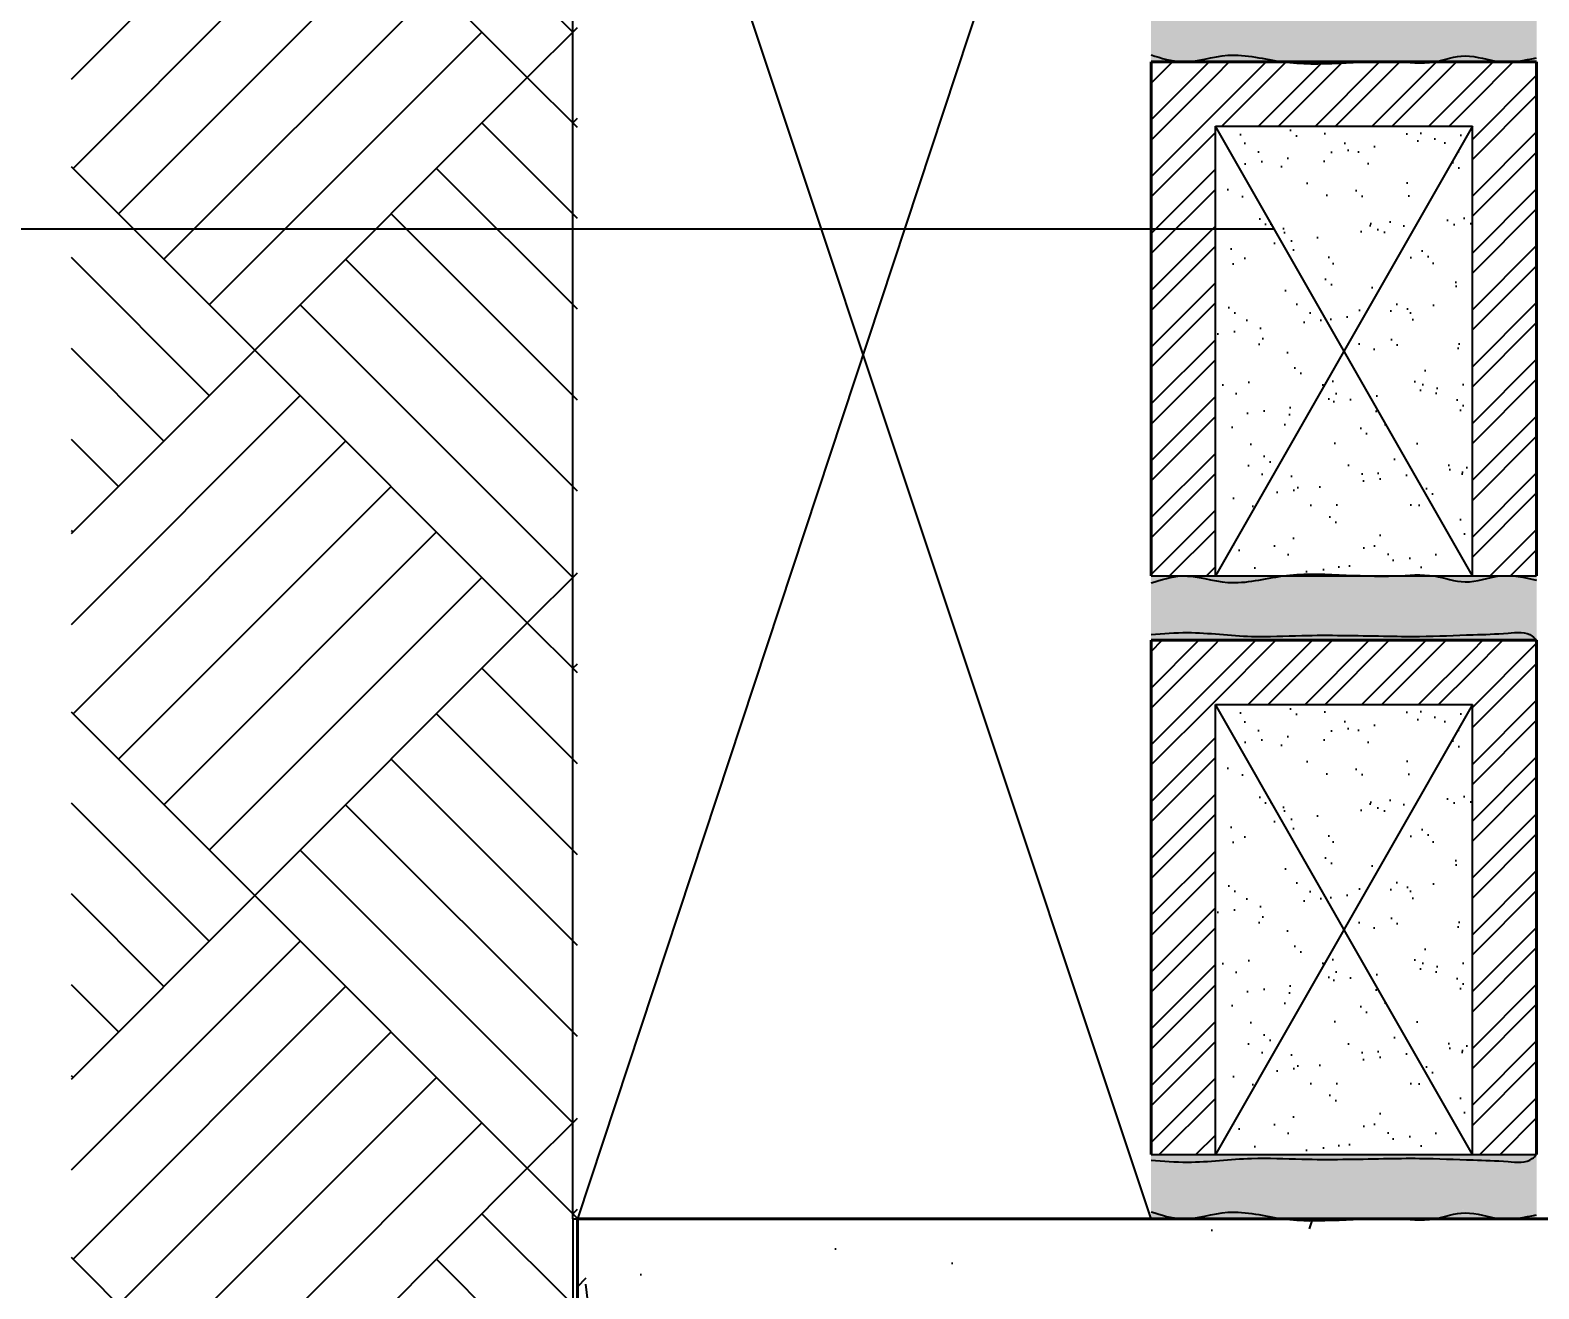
# Model space of a CAD drawing. Header units: inches. Extents: x 8351 to 42256, y 21052 to 33437.
# Drawn here: x 35305.4 to 35328.89, y 32876.35 to 32895.93 of the extents above; entities that cross this region are included whole.
import ezdxf

# ---------------------------------------------------------------- set-up
doc = ezdxf.new("R2010")
doc.units = ezdxf.units.IN
doc.header["$MEASUREMENT"] = 0
doc.styles.add('AEP', font='swisscl.ttf')
doc.dimstyles.new('IB-1', dxfattribs={"dimscale": 46, "dimtxt": 0.18, "dimasz": 0.1, "dimexe": 0.15, "dimexo": 0.0625, "dimgap": 0.09, "dimtad": 1, "dimdec": 0, "dimzin": 0, "dimdsep": 46, "dimlunit": 4, "dimtxsty": 'AEP', "dimblk": 'ARCHTICK', "dimcen": 0.09, "dimdle": 0.15, "dimclrd": 8, "dimclre": 8, "dimadec": 0, "dimazin": 0, "dimtfac": 1, "dimtdec": 0, "dimtix": 1, "dimtmove": 2, "dimatfit": 3, "dimfxl": 1, "dimtolj": 1, "dimtzin": 0, "dimarcsym": 0})
pattern_1 = [(45, (-121395.997481429, 31126.33806170599), (-0.4419417382415922, 0.4419417382415922), []), (45, (-121395.997481429, 31126.65056170599), (-0.4419417382415922, 0.4419417382415922), [])]

# ---------------------------------------------------------------- blocks, each defined once
blk = doc.blocks.new('_ArchTick')
at = {"color": 0, "linetype": 'ByBlock', "const_width": 0.15}
blk.add_lwpolyline([(-0.5, -0.5), (0.5, 0.5)], dxfattribs=at)
blk = doc.blocks.new('*D131')
at = {"color": 8, "lineweight": -2, "transparency": 16777216}
for p, q in [((35322.85082166737, 32874.5682760955), (35322.85082166737, 32842.97390118235)), ((35313.85082166737, 32865.5682760955), (35313.85082166737, 32842.97390118235)), ((35313.85082166737, 32849.87390118235), (35309.25082166737, 32849.87390118235)), ((35313.85082166737, 32849.87390118235), (35322.85082166737, 32849.87390118235)), ((35322.85082166737, 32849.87390118235), (35327.45082166737, 32849.87390118235))]:
    blk.add_line(p, q, dxfattribs=at)
at = {"layer": 'Defpoints', "color": 0, "transparency": 16777216}
for p in [(35322.85082166737, 32877.4432760955), (35313.85082166737, 32868.4432760955), (35322.85082166737, 32849.87390118235)]:
    blk.add_point(p, dxfattribs=at)
at = {"color": 8, "lineweight": -2, "transparency": 16777216, "xscale": 4.600000000000001, "yscale": 4.600000000000001, "zscale": 4.600000000000001}
blk.add_blockref('_ArchTick', (35313.85082166737, 32849.87390118235), dxfattribs=at)
at = {"color": 8, "lineweight": -2, "transparency": 16777216, "xscale": 4.600000000000001, "yscale": 4.600000000000001, "zscale": 4.600000000000001, "rotation": 180}
blk.add_blockref('_ArchTick', (35322.85082166737, 32849.87390118235), dxfattribs=at)
at = {"color": 0, "transparency": 16777216, "insert": (35318.35082166737, 32856.3696678927), "char_height": 4.600000000000001, "attachment_point": 5, "style": 'AEP'}
blk.add_mtext('\\A1;10"', dxfattribs=at)
blk = doc.blocks.new('*D132')
at = {"color": 8, "lineweight": -2, "transparency": 16777216}
for p, q in [((35328.85082166737, 32874.6314200082), (35328.85082166737, 32842.97390118235)), ((35322.85082166737, 32874.5682760955), (35322.85082166737, 32842.97390118235)), ((35322.85082166737, 32849.87390118235), (35318.25082166737, 32849.87390118235)), ((35322.85082166737, 32849.87390118235), (35328.85082166737, 32849.87390118235)), ((35328.85082166737, 32849.87390118235), (35333.45082166737, 32849.87390118235))]:
    blk.add_line(p, q, dxfattribs=at)
at = {"layer": 'Defpoints', "color": 0, "transparency": 16777216}
for p in [(35322.85082166737, 32877.4432760955), (35328.85082166737, 32877.5064200082), (35328.85082166737, 32849.87390118235)]:
    blk.add_point(p, dxfattribs=at)
at = {"color": 8, "lineweight": -2, "transparency": 16777216, "xscale": 4.600000000000001, "yscale": 4.600000000000001, "zscale": 4.600000000000001}
blk.add_blockref('_ArchTick', (35322.85082166737, 32849.87390118235), dxfattribs=at)
at = {"color": 8, "lineweight": -2, "transparency": 16777216, "xscale": 4.600000000000001, "yscale": 4.600000000000001, "zscale": 4.600000000000001, "rotation": 180}
blk.add_blockref('_ArchTick', (35328.85082166737, 32849.87390118235), dxfattribs=at)
at = {"color": 0, "transparency": 16777216, "insert": (35325.85082166737, 32856.3696678927), "char_height": 4.600000000000001, "attachment_point": 5, "style": 'AEP'}
blk.add_mtext('\\A1;6"', dxfattribs=at)
blk = doc.blocks.new('*D133')
at = {"color": 8, "lineweight": -2, "transparency": 16777216}
for p, q in [((35328.85082166737, 32874.63142000821), (35328.85082166737, 32842.97390118235)), ((35337.85082166737, 32874.5682760955), (35337.85082166737, 32842.97390118235)), ((35328.85082166737, 32849.87390118236), (35324.25082166737, 32849.87390118236)), ((35328.85082166737, 32849.87390118236), (35337.85082166737, 32849.87390118236)), ((35337.85082166737, 32849.87390118236), (35342.45082166736, 32849.87390118236))]:
    blk.add_line(p, q, dxfattribs=at)
at = {"layer": 'Defpoints', "color": 0, "transparency": 16777216}
for p in [(35328.85082166737, 32877.50642000821), (35337.85082166737, 32877.4432760955), (35337.85082166737, 32849.87390118236)]:
    blk.add_point(p, dxfattribs=at)
at = {"color": 8, "lineweight": -2, "transparency": 16777216, "xscale": 4.600000000000001, "yscale": 4.600000000000001, "zscale": 4.600000000000001}
blk.add_blockref('_ArchTick', (35328.85082166737, 32849.87390118236), dxfattribs=at)
at = {"color": 8, "lineweight": -2, "transparency": 16777216, "xscale": 4.600000000000001, "yscale": 4.600000000000001, "zscale": 4.600000000000001, "rotation": 180}
blk.add_blockref('_ArchTick', (35337.85082166737, 32849.87390118236), dxfattribs=at)
at = {"color": 0, "transparency": 16777216, "insert": (35333.35082166737, 32856.36966789271), "char_height": 4.600000000000001, "attachment_point": 5, "style": 'AEP'}
blk.add_mtext('\\A1;10"', dxfattribs=at)

msp = doc.modelspace()

# ---------------------------------------------------------------- hatches: boundary and pattern name
h = msp.add_hatch()
h.set_pattern_fill('AR-PARQ1', color=8, scale=0.5, angle=45, style=0)
h.set_pattern_definition([(45.00000000000001, (44337.23307890261, 101426.5682760955), (8.485281374238571, 8.881784197001252e-16), [6, -6]), (45.00000000000001, (44336.52597212142, 101427.2753828767), (8.485281374238571, 8.881784197001252e-16), [6, -6]), (45.00000000000001, (44335.81886534022, 101427.9824896579), (8.485281374238571, 8.881784197001252e-16), [6, -6]), (45.00000000000001, (44335.11175855903, 101428.6895964391), (8.485281374238571, 8.881784197001252e-16), [6, -6]), (45.00000000000001, (44334.40465177784, 101429.3967032203), (8.485281374238571, 8.881784197001252e-16), [6, -6]), (45.00000000000001, (44333.69754499665, 101430.1038100015), (8.485281374238571, 8.881784197001252e-16), [6, -6]), (45.00000000000001, (44332.99043821546, 101430.8109167827), (8.485281374238571, 8.881784197001252e-16), [6, -6]), (135, (44341.47571958976, 101430.8109167827), (-8.485281374238571, -8.881784197001252e-16), [6, -6]), (135, (44342.18282637095, 101431.5180235639), (-8.485281374238571, -8.881784197001252e-16), [6, -6]), (135, (44342.88993315215, 101432.2251303451), (-8.485281374238571, -8.881784197001252e-16), [6, -6]), (135, (44343.59703993334, 101432.9322371263), (-8.485281374238571, -8.881784197001252e-16), [6, -6]), (135, (44344.30414671453, 101433.6393439074), (-8.485281374238571, -8.881784197001252e-16), [6, -6]), (135, (44345.01125349572, 101434.3464506886), (-8.485281374238571, -8.881784197001252e-16), [6, -6]), (135, (44345.71836027691, 101435.0535574698), (-8.485281374238571, -8.881784197001252e-16), [6, -6])])
h.paths.add_polyline_path([(35306.04557890261, 32898.0057760955), (35313.92057890261, 32898.0057760955), (35313.92057890261, 32871.1932760955), (35306.04557890261, 32871.1932760955)])
h = msp.add_hatch()
h.set_pattern_fill('ESCHER', color=8, scale=0.2, style=0)
h.set_pattern_definition([(59.99999999999999, (-121395.997481429, 31105.33806170599), (-0.2399999999062395, -5.413260950604126e-11), [0.22, -0.02]), (180, (-121395.997481429, 31105.33806170599), (0.12, -0.2078460968), [0.22, -0.02]), (300.0000000000001, (-121395.997481429, 31105.33806170599), (0.2399999999062395, -5.413260950604126e-11), [0.22, -0.02]), (59.99999999999999, (-121395.9774814285, 31105.33806170599), (-0.2399999999062395, -5.413260950604126e-11), [0.04000000000000001, -0.2]), (300.0000000000001, (-121395.9774814285, 31105.33806170599), (0.2399999999062395, -5.413260950604126e-11), [0.04000000000000001, -0.2]), (59.99999999999999, (-121396.0074814288, 31105.35538221413), (-0.2399999999062395, -5.413260950604126e-11), [0.04000000000000001, -0.2]), (180, (-121396.0074814288, 31105.35538221413), (0.12, -0.2078460968), [0.04000000000000001, -0.2]), (300.0000000000001, (-121396.0074814288, 31105.32074119785), (0.2399999999062395, -5.413260950604126e-11), [0.04000000000000001, -0.2]), (180, (-121396.0074814288, 31105.32074119785), (0.12, -0.2078460968), [0.04000000000000001, -0.2]), (59.99999999999999, (-121396.0774814291, 31105.33806170599), (-0.2399999999062395, -5.413260950604126e-11), [0.04000000000000001, -0.2]), (300.0000000000001, (-121396.0774814291, 31105.33806170599), (0.2399999999062395, -5.413260950604126e-11), [0.04000000000000001, -0.2]), (59.99999999999999, (-121395.957481429, 31105.26877967391), (-0.2399999999062395, -5.413260950604126e-11), [0.04000000000000001, -0.2]), (180, (-121395.957481429, 31105.26877967391), (0.12, -0.2078460968), [0.04000000000000001, -0.2]), (300.0000000000001, (-121395.957481429, 31105.40734373808), (0.2399999999062395, -5.413260950604126e-11), [0.04000000000000001, -0.2]), (180, (-121395.957481429, 31105.40734373808), (0.12, -0.2078460968), [0.04000000000000001, -0.2]), (0, (-121395.957481429, 31105.37270272227), (-0.12, 0.2078460968), [0.14, -0.1]), (0, (-121395.957481429, 31105.30342068972), (-0.12, 0.2078460968), [0.14, -0.1]), (120, (-121395.9874814292, 31105.3900232304), (-0.2399999999062395, 5.413269832388323e-11), [0.139999999999998, -0.09999999999999903]), (120, (-121396.0474814288, 31105.35538221413), (-0.2399999999062395, 5.413269832388323e-11), [0.139999999999998, -0.09999999999999903]), (240, (-121396.0474814288, 31105.32074119785), (0.1199999999062394, -0.2078460968541327), [0.14, -0.1]), (240, (-121395.9874814292, 31105.28610018205), (0.1199999999062394, -0.2078460968541327), [0.14, -0.1])])
edge = h.paths.add_edge_path()
edge.add_spline(control_points=[(35328.85082166737, 32896.4432760955), (35328.82959866526, 32896.41992766998), (35328.72107598001, 32896.30053674645), (35328.33447372729, 32896.34533569851), (35327.77470480373, 32896.35788587044), (35327.11899575593, 32896.38881087658), (35326.23304948679, 32896.37570749345), (35325.36053153782, 32896.35343086749), (35324.34230916297, 32896.40984892036), (35323.56122477914, 32896.29744718625), (35323.03968628498, 32896.33862755477), (35322.85082166737, 32896.35354019265)], knot_values=[0, 0, 0, 0, 0.09269881097107557, 0.4740104074243838, 1.017993143595406, 1.851571663378173, 2.411219109026905, 3.683532794642607, 4.466243239001887, 5.465456502621301, 6.032726868925216, 6.032726868925216, 6.032726868925216, 6.032726868925216], degree=3, periodic=0)
edge.add_line((35322.85082166737, 32896.35354019265), (35322.85082166737, 32895.55179647572))
edge.add_spline(control_points=[(35322.85082166737, 32895.55179647572), (35323.00977660066, 32895.5004110912), (35323.16873153488, 32895.44902570714), (35323.32925694624, 32895.4432760955)], knot_values=[0, 0, 0, 0, 0.4905884110814394, 0.4905884110814394, 0.4905884110814394, 0.4905884110890959], degree=3, periodic=0)
edge.add_spline(control_points=[(35323.32925694624, 32895.4432760955), (35323.56635652205, 32895.43478379241), (35324.09203337787, 32895.63381246786), (35324.61533103047, 32895.48189972836), (35324.90009862652, 32895.4432760955)], knot_values=[0.4905884110814394, 0.4905884110814394, 0.4905884110814394, 0.4905884110890959, 1.21519831769307, 2.074247133455103, 2.07424713345554, 2.07424713345554, 2.07424713345554], degree=3, periodic=0)
edge.add_line((35324.90009862652, 32895.4432760955), (35326.2316312995, 32895.4432760955))
edge.add_spline(control_points=[(35326.2316312995, 32895.4432760955), (35326.37309655642, 32895.4478623558), (35326.51470834764, 32895.44931855408), (35326.65644328019, 32895.4432760955)], knot_values=[3.407322677643481, 3.407322677643481, 3.407322677643481, 3.407322677643481, 3.830591787237537, 3.830591787245581, 3.830591787245581, 3.830591787245581], degree=3, periodic=0)
edge.add_line((35326.65644328019, 32895.4432760955), (35327.25604885167, 32895.4432760955))
edge.add_spline(control_points=[(35327.2560488526, 32895.4432760955), (35327.41776331423, 32895.46957615559), (35327.75567146113, 32895.60423802148), (35328.09690578843, 32895.46237688494), (35328.27787668074, 32895.4432760955)], knot_values=[4.430197358948973, 4.430197358950231, 4.430197358950231, 4.430197358950231, 4.920430728048533, 5.468446856193365, 5.468446856193365, 5.468446856193365, 5.46844685649766], degree=3, periodic=0)
edge.add_line((35328.27787668074, 32895.4432760955), (35328.49042562025, 32895.4432760955))
edge.add_spline(control_points=[(35328.49042562025, 32895.4432760955), (35328.61040057337, 32895.45411597734), (35328.73061112037, 32895.480267993), (35328.85082166737, 32895.5064200082)], knot_values=[5.682645937467131, 5.682645937467131, 5.682645937467131, 5.682645937467131, 6.044860867008448, 6.044860867008448, 6.044860867008448, 6.044860867008448], degree=3, periodic=0)
edge.add_line((35328.85082166737, 32895.5064200082), (35328.85082166737, 32896.4432760955))
h = msp.add_hatch(color=7)
edge = h.paths.add_edge_path()
edge.add_line((35328.85082166737, 32896.4432760955), (35322.85082166737, 32896.4432760955))
edge.add_line((35322.85082166737, 32896.4432760955), (35322.85082166737, 32896.35354019218))
edge.add_spline(control_points=[(35322.85082166737, 32896.35354019265), (35323.03968628498, 32896.33862755477), (35323.56122477914, 32896.29744718625), (35324.34230916297, 32896.40984892036), (35325.36053153782, 32896.35343086749), (35326.23304948679, 32896.37570749345), (35327.11899575593, 32896.38881087658), (35327.77470480373, 32896.35788587044), (35328.33447372729, 32896.34533569851), (35328.72107598001, 32896.30053674645), (35328.82959866526, 32896.41992766998), (35328.85082166737, 32896.4432760955)], knot_values=[0, 0, 0, 0, 0.5672703663039161, 1.56648362992333, 2.349194074282609, 3.621507759898311, 4.181155205547044, 5.01473372532981, 5.558716461500833, 5.940028057954141, 6.032726868925216, 6.032726868925216, 6.032726868925216, 6.032726868925216], degree=3, periodic=0)
edge = h.paths.add_edge_path()
edge.add_spline(control_points=[(35324.90009862652, 32895.4432760955), (35324.61533103047, 32895.48189972836), (35324.09203337787, 32895.63381246786), (35323.56635652205, 32895.43478379241), (35323.32925694624, 32895.4432760955)], knot_values=[0.4905884110814394, 0.4905884110814394, 0.4905884110814394, 0.4905884110818768, 1.34963722684391, 2.074247133447884, 2.07424713345554, 2.07424713345554, 2.07424713345554], degree=3, periodic=0)
edge.add_line((35323.32925694624, 32895.4432760955), (35324.90009862652, 32895.4432760955))
edge = h.paths.add_edge_path()
edge.add_spline(control_points=[(35323.32925694624, 32895.4432760955), (35323.16873153488, 32895.44902570714), (35323.00977660066, 32895.5004110912), (35322.85082166737, 32895.55179647572)], knot_values=[0, 7.656486555873698e-12, 7.656486555873698e-12, 7.656486555873698e-12, 0.4905884110890959, 0.4905884110890959, 0.4905884110890959, 0.4905884110890959], degree=3, periodic=0)
edge.add_line((35322.85082166737, 32895.55179647572), (35322.85082166737, 32895.44327609596))
edge.add_line((35322.85082166737, 32895.4432760955), (35323.32925694624, 32895.4432760955))
edge = h.paths.add_edge_path()
edge.add_spline(control_points=[(35328.27787668074, 32895.4432760955), (35328.09690578843, 32895.46237688494), (35327.75567146113, 32895.60423802148), (35327.41776331423, 32895.46957615559), (35327.2560488526, 32895.4432760955)], knot_values=[4.430197358948973, 4.430197359253269, 4.430197359253269, 4.430197359253269, 4.978213487398101, 5.468446856496403, 5.468446856496403, 5.468446856496403, 5.46844685649766], degree=3, periodic=0)
edge.add_line((35327.2560488526, 32895.4432760955), (35328.27787668074, 32895.4432760955))
edge = h.paths.add_edge_path()
edge.add_spline(control_points=[(35328.85082166737, 32895.5064200082), (35328.73061112037, 32895.480267993), (35328.61040057337, 32895.45411597734), (35328.49042562025, 32895.4432760955)], knot_values=[5.682645937467131, 5.682645937467131, 5.682645937467131, 5.682645937467131, 6.044860867008448, 6.044860867008448, 6.044860867008448, 6.044860867008448], degree=3, periodic=0)
edge.add_line((35328.49042562025, 32895.4432760955), (35328.85082166737, 32895.4432760955))
edge.add_line((35328.85082166737, 32895.4432760955), (35328.85082166737, 32895.5064200082))
h = msp.add_hatch()
h.set_pattern_fill('STEEL', color=1, scale=5, style=0)
h.set_pattern_definition(pattern_1)
h.paths.add_polyline_path([(35327.85082166737, 32887.4432760955), (35328.85082166737, 32887.4432760955), (35328.85082166737, 32895.4432760955), (35327.85082166737, 32895.4432760955)])
h.paths.add_polyline_path([(35323.85082166737, 32895.4432760955), (35322.85082166737, 32895.4432760955), (35322.85082166737, 32887.4432760955), (35323.85082166737, 32887.4432760955)])
h = msp.add_hatch()
h.set_pattern_fill('STEEL', color=1, scale=5, style=0)
h.set_pattern_definition(pattern_1)
h.paths.add_polyline_path([(35327.85082166737, 32894.4432760955), (35327.85082166737, 32895.4432760955), (35323.85082166737, 32895.4432760955), (35323.85082166737, 32894.4432760955)])
h = msp.add_hatch()
h.set_pattern_fill('AR-SAND', color=8, scale=0.5, style=0)
h.set_pattern_definition([(37.50000000000001, (-121435.8612585226, 31095.94201886404), (-0.03149667905480408, 0.9634118845065793), [0, -0.76, 0, -0.85, 0, -0.8125]), (7.499999999999999, (-121435.8612585226, 31095.94201886404), (0.8848883526338636, 1.41107303261487), [0, -0.41, 0, -0.685, 0, -0.2625]), (327.5, (-121436.4762585219, 31095.94201886404), (1.557070930875748, 0.002829526768482249), [0, -0.25, 0, -0.9, 0, -1.175]), (317.5, (-121436.4762585219, 31095.94201886404), (1.503063302286147, 0.4388377824671246), [0, -0.125, 0, -0.59, 0, -0.675])])
h.paths.add_polyline_path([(35323.85082166737, 32887.4432760955), (35327.85082166737, 32887.4432760955), (35327.85082166737, 32894.4432760955), (35323.85082166737, 32894.4432760955)])
h = msp.add_hatch()
h.set_pattern_fill('ESCHER', color=8, scale=0.2, style=0)
h.set_pattern_definition([(300.0000000000001, (-121395.997481429, 34677.548490485), (-0.2399999999062395, 5.413260950604126e-11), [0.22, -0.02]), (180, (-121395.997481429, 34677.548490485), (0.12, 0.2078460968), [0.22, -0.02]), (59.99999999999999, (-121395.997481429, 34677.548490485), (0.2399999999062395, 5.413260950604126e-11), [0.22, -0.02]), (300.0000000000001, (-121395.9774814285, 34677.548490485), (-0.2399999999062395, 5.413260950604126e-11), [0.04000000000000001, -0.2]), (59.99999999999999, (-121395.9774814285, 34677.548490485), (0.2399999999062395, 5.413260950604126e-11), [0.04000000000000001, -0.2]), (300.0000000000001, (-121396.0074814288, 34677.53116997733), (-0.2399999999062395, 5.413260950604126e-11), [0.04000000000000001, -0.2]), (180, (-121396.0074814288, 34677.53116997733), (0.12, 0.2078460968), [0.04000000000000001, -0.2]), (59.99999999999999, (-121396.0074814288, 34677.56581099314), (0.2399999999062395, 5.413260950604126e-11), [0.04000000000000001, -0.2]), (180, (-121396.0074814288, 34677.56581099314), (0.12, 0.2078460968), [0.04000000000000001, -0.2]), (300.0000000000001, (-121396.0774814291, 34677.548490485), (-0.2399999999062395, 5.413260950604126e-11), [0.04000000000000001, -0.2]), (59.99999999999999, (-121396.0774814291, 34677.548490485), (0.2399999999062395, 5.413260950604126e-11), [0.04000000000000001, -0.2]), (300.0000000000001, (-121395.957481429, 34677.61777251755), (-0.2399999999062395, 5.413260950604126e-11), [0.04000000000000001, -0.2]), (180, (-121395.957481429, 34677.61777251755), (0.12, 0.2078460968), [0.04000000000000001, -0.2]), (59.99999999999999, (-121395.957481429, 34677.47920845292), (0.2399999999062395, 5.413260950604126e-11), [0.04000000000000001, -0.2]), (180, (-121395.957481429, 34677.47920845292), (0.12, 0.2078460968), [0.04000000000000001, -0.2]), (0, (-121395.957481429, 34677.51384946919), (-0.12, -0.2078460968), [0.14, -0.1]), (0, (-121395.957481429, 34677.58313150128), (-0.12, -0.2078460968), [0.14, -0.1]), (240, (-121395.9874814292, 34677.49652896106), (-0.2399999999062395, -5.413269832388323e-11), [0.1399999999999999, -0.09999999999999998]), (240, (-121396.0474814288, 34677.53116997733), (-0.2399999999062395, -5.413269832388323e-11), [0.1399999999999999, -0.09999999999999998]), (120, (-121396.0474814288, 34677.56581099314), (0.1199999999062394, 0.2078460968541327), [0.1399999999999992, -0.0999999999999996]), (120, (-121395.9874814292, 34677.60045200941), (0.1199999999062394, 0.2078460968541327), [0.1399999999999992, -0.0999999999999996])])
edge = h.paths.add_edge_path()
edge.add_spline(control_points=[(35328.85082166737, 32886.4432760955), (35328.82959866526, 32886.46662452101), (35328.72107598001, 32886.58601544501), (35328.33447372729, 32886.54121649294), (35327.77470480373, 32886.52866632101), (35327.11899575593, 32886.49774131441), (35326.23304948679, 32886.510844698), (35325.36053153782, 32886.53312132397), (35324.34230916297, 32886.4767032711), (35323.56122477914, 32886.5891050052), (35323.03968628498, 32886.54792463622), (35322.85082166737, 32886.53301199881)], knot_values=[0, 0, 0, 0, 0.09269881097107557, 0.4740104074243838, 1.017993143595406, 1.851571663378173, 2.411219109026905, 3.683532794642607, 4.466243239001887, 5.465456502621301, 6.032726868925216, 6.032726868925216, 6.032726868925216, 6.032726868925216], degree=3, periodic=0)
edge.add_line((35322.85082166737, 32886.53301199881), (35322.85082166737, 32887.33475571574))
edge.add_spline(control_points=[(35322.85082166737, 32887.33475571574), (35323.00977660066, 32887.38614109979), (35323.16873153488, 32887.43752648385), (35323.32925694624, 32887.4432760955)], knot_values=[0, 0, 0, 0, 0.4905884110814394, 0.4905884110814394, 0.4905884110814394, 0.4905884110890959], degree=3, periodic=0)
edge.add_spline(control_points=[(35323.32925694624, 32887.4432760955), (35323.56635652205, 32887.45176839858), (35324.09203337787, 32887.25273972313), (35324.61533103047, 32887.40465246263), (35324.90009862652, 32887.4432760955)], knot_values=[0.4905884110814394, 0.4905884110814394, 0.4905884110814394, 0.4905884110890959, 1.21519831769307, 2.074247133455103, 2.07424713345554, 2.07424713345554, 2.07424713345554], degree=3, periodic=0)
edge.add_line((35324.90009862652, 32887.4432760955), (35326.2316312995, 32887.4432760955))
edge.add_spline(control_points=[(35326.2316312995, 32887.4432760955), (35326.37309655642, 32887.43868983566), (35326.51470834764, 32887.43723363738), (35326.65644328019, 32887.4432760955)], knot_values=[3.407322677643481, 3.407322677643481, 3.407322677643481, 3.407322677643481, 3.830591787237537, 3.830591787245581, 3.830591787245581, 3.830591787245581], degree=3, periodic=0)
edge.add_line((35326.65644328019, 32887.4432760955), (35327.25604885167, 32887.4432760955))
edge.add_spline(control_points=[(35327.2560488526, 32887.4432760955), (35327.41776331423, 32887.4169760354), (35327.75567146113, 32887.28231416998), (35328.09690578843, 32887.42417530651), (35328.27787668074, 32887.4432760955)], knot_values=[4.430197358948973, 4.430197358950231, 4.430197358950231, 4.430197358950231, 4.920430728048533, 5.468446856193365, 5.468446856193365, 5.468446856193365, 5.46844685649766], degree=3, periodic=0)
edge.add_line((35328.27787668074, 32887.4432760955), (35328.49042562025, 32887.4432760955))
edge.add_spline(control_points=[(35328.49042562025, 32887.4432760955), (35328.61040057337, 32887.43243621412), (35328.73061112037, 32887.40628419846), (35328.85082166737, 32887.38013218279)], knot_values=[5.682645937467131, 5.682645937467131, 5.682645937467131, 5.682645937467131, 6.044860867008448, 6.044860867008448, 6.044860867008448, 6.044860867008448], degree=3, periodic=0)
edge.add_line((35328.85082166737, 32887.38013218279), (35328.85082166737, 32886.4432760955))
h = msp.add_hatch(color=7)
edge = h.paths.add_edge_path()
edge.add_line((35328.85082166737, 32886.4432760955), (35322.85082166737, 32886.4432760955))
edge.add_line((35322.85082166737, 32886.4432760955), (35322.85082166737, 32886.53301199881))
edge.add_spline(control_points=[(35322.85082166737, 32886.53301199881), (35323.03968628498, 32886.54792463622), (35323.56122477914, 32886.5891050052), (35324.34230916297, 32886.4767032711), (35325.36053153782, 32886.53312132397), (35326.23304948679, 32886.510844698), (35327.11899575593, 32886.49774131441), (35327.77470480373, 32886.52866632101), (35328.33447372729, 32886.54121649294), (35328.72107598001, 32886.58601544501), (35328.82959866526, 32886.46662452101), (35328.85082166737, 32886.4432760955)], knot_values=[0, 0, 0, 0, 0.5672703663039161, 1.56648362992333, 2.349194074282609, 3.621507759898311, 4.181155205547044, 5.01473372532981, 5.558716461500833, 5.940028057954141, 6.032726868925216, 6.032726868925216, 6.032726868925216, 6.032726868925216], degree=3, periodic=0)
edge = h.paths.add_edge_path()
edge.add_spline(control_points=[(35324.90009862652, 32887.4432760955), (35324.61533103047, 32887.40465246263), (35324.09203337787, 32887.25273972313), (35323.56635652205, 32887.45176839858), (35323.32925694624, 32887.4432760955)], knot_values=[0.4905884110814394, 0.4905884110814394, 0.4905884110814394, 0.4905884110818768, 1.34963722684391, 2.074247133447884, 2.07424713345554, 2.07424713345554, 2.07424713345554], degree=3, periodic=0)
edge.add_line((35323.32925694624, 32887.4432760955), (35324.90009862652, 32887.4432760955))
edge = h.paths.add_edge_path()
edge.add_spline(control_points=[(35323.32925694624, 32887.4432760955), (35323.16873153488, 32887.43752648385), (35323.00977660066, 32887.38614109979), (35322.85082166737, 32887.33475571574)], knot_values=[0, 7.656486555873698e-12, 7.656486555873698e-12, 7.656486555873698e-12, 0.4905884110890959, 0.4905884110890959, 0.4905884110890959, 0.4905884110890959], degree=3, periodic=0)
edge.add_line((35322.85082166737, 32887.33475571574), (35322.85082166737, 32887.4432760955))
edge.add_line((35322.85082166737, 32887.4432760955), (35323.32925694624, 32887.4432760955))
edge = h.paths.add_edge_path()
edge.add_spline(control_points=[(35328.27787668074, 32887.4432760955), (35328.09690578843, 32887.42417530651), (35327.75567146113, 32887.28231416998), (35327.41776331423, 32887.4169760354), (35327.2560488526, 32887.4432760955)], knot_values=[4.430197358948973, 4.430197359253269, 4.430197359253269, 4.430197359253269, 4.978213487398101, 5.468446856496403, 5.468446856496403, 5.468446856496403, 5.46844685649766], degree=3, periodic=0)
edge.add_line((35327.2560488526, 32887.4432760955), (35328.27787668074, 32887.4432760955))
edge = h.paths.add_edge_path()
edge.add_spline(control_points=[(35328.85082166737, 32887.38013218279), (35328.73061112037, 32887.40628419846), (35328.61040057337, 32887.43243621412), (35328.49042562025, 32887.4432760955)], knot_values=[5.682645937467131, 5.682645937467131, 5.682645937467131, 5.682645937467131, 6.044860867008448, 6.044860867008448, 6.044860867008448, 6.044860867008448], degree=3, periodic=0)
edge.add_line((35328.49042562025, 32887.4432760955), (35328.85082166737, 32887.4432760955))
edge.add_line((35328.85082166737, 32887.4432760955), (35328.85082166737, 32887.38013218279))
h = msp.add_hatch()
h.set_pattern_fill('STEEL', color=1, scale=5, style=0)
h.set_pattern_definition(pattern_1)
h.paths.add_polyline_path([(35327.85082166737, 32878.4432760955), (35328.85082166737, 32878.4432760955), (35328.85082166737, 32886.4432760955), (35327.85082166737, 32886.4432760955)])
h.paths.add_polyline_path([(35323.85082166737, 32886.4432760955), (35322.85082166737, 32886.4432760955), (35322.85082166737, 32878.4432760955), (35323.85082166737, 32878.4432760955)])
h = msp.add_hatch()
h.set_pattern_fill('STEEL', color=1, scale=5, style=0)
h.set_pattern_definition(pattern_1)
h.paths.add_polyline_path([(35327.85082166737, 32885.4432760955), (35327.85082166737, 32886.4432760955), (35323.85082166737, 32886.4432760955), (35323.85082166737, 32885.4432760955)])
h = msp.add_hatch()
h.set_pattern_fill('AR-SAND', color=8, scale=0.5, style=0)
h.set_pattern_definition([(37.50000000000001, (-121435.8612585226, 31086.94201886404), (-0.03149667905480408, 0.9634118845065793), [0, -0.76, 0, -0.85, 0, -0.8125]), (7.499999999999999, (-121435.8612585226, 31086.94201886404), (0.8848883526338636, 1.41107303261487), [0, -0.41, 0, -0.685, 0, -0.2625]), (327.5, (-121436.4762585219, 31086.94201886404), (1.557070930875748, 0.002829526768482249), [0, -0.25, 0, -0.9, 0, -1.175]), (317.5, (-121436.4762585219, 31086.94201886404), (1.503063302286147, 0.4388377824671246), [0, -0.125, 0, -0.59, 0, -0.675])])
h.paths.add_polyline_path([(35323.85082166737, 32878.4432760955), (35327.85082166737, 32878.4432760955), (35327.85082166737, 32885.4432760955), (35323.85082166737, 32885.4432760955)])
h = msp.add_hatch()
h.set_pattern_fill('ESCHER', color=8, scale=0.2, style=0)
h.set_pattern_definition([(59.99999999999999, (-121395.997481429, 31087.33806170599), (-0.2399999999062395, -5.413260950604126e-11), [0.22, -0.02]), (180, (-121395.997481429, 31087.33806170599), (0.12, -0.2078460968), [0.22, -0.02]), (300.0000000000001, (-121395.997481429, 31087.33806170599), (0.2399999999062395, -5.413260950604126e-11), [0.22, -0.02]), (59.99999999999999, (-121395.9774814285, 31087.33806170599), (-0.2399999999062395, -5.413260950604126e-11), [0.04000000000000001, -0.2]), (300.0000000000001, (-121395.9774814285, 31087.33806170599), (0.2399999999062395, -5.413260950604126e-11), [0.04000000000000001, -0.2]), (59.99999999999999, (-121396.0074814288, 31087.35538221413), (-0.2399999999062395, -5.413260950604126e-11), [0.04000000000000001, -0.2]), (180, (-121396.0074814288, 31087.35538221413), (0.12, -0.2078460968), [0.04000000000000001, -0.2]), (300.0000000000001, (-121396.0074814288, 31087.32074119785), (0.2399999999062395, -5.413260950604126e-11), [0.04000000000000001, -0.2]), (180, (-121396.0074814288, 31087.32074119785), (0.12, -0.2078460968), [0.04000000000000001, -0.2]), (59.99999999999999, (-121396.0774814291, 31087.33806170599), (-0.2399999999062395, -5.413260950604126e-11), [0.04000000000000001, -0.2]), (300.0000000000001, (-121396.0774814291, 31087.33806170599), (0.2399999999062395, -5.413260950604126e-11), [0.04000000000000001, -0.2]), (59.99999999999999, (-121395.957481429, 31087.26877967391), (-0.2399999999062395, -5.413260950604126e-11), [0.04000000000000001, -0.2]), (180, (-121395.957481429, 31087.26877967391), (0.12, -0.2078460968), [0.04000000000000001, -0.2]), (300.0000000000001, (-121395.957481429, 31087.40734373808), (0.2399999999062395, -5.413260950604126e-11), [0.04000000000000001, -0.2]), (180, (-121395.957481429, 31087.40734373808), (0.12, -0.2078460968), [0.04000000000000001, -0.2]), (0, (-121395.957481429, 31087.37270272227), (-0.12, 0.2078460968), [0.14, -0.1]), (0, (-121395.957481429, 31087.30342068972), (-0.12, 0.2078460968), [0.14, -0.1]), (120, (-121395.9874814292, 31087.3900232304), (-0.2399999999062395, 5.413269832388323e-11), [0.1399999999999981, -0.09999999999999905]), (120, (-121396.0474814288, 31087.35538221413), (-0.2399999999062395, 5.413269832388323e-11), [0.1399999999999981, -0.09999999999999905]), (240, (-121396.0474814288, 31087.32074119785), (0.1199999999062394, -0.2078460968541327), [0.14, -0.1]), (240, (-121395.9874814292, 31087.28610018205), (0.1199999999062394, -0.2078460968541327), [0.14, -0.1])])
edge = h.paths.add_edge_path()
edge.add_spline(control_points=[(35328.85082166737, 32878.4432760955), (35328.82959866526, 32878.41992766998), (35328.72107598001, 32878.30053674645), (35328.33447372729, 32878.34533569851), (35327.77470480373, 32878.35788587044), (35327.11899575593, 32878.38881087658), (35326.23304948679, 32878.37570749345), (35325.36053153782, 32878.35343086749), (35324.34230916297, 32878.40984892036), (35323.56122477914, 32878.29744718625), (35323.03968628498, 32878.33862755477), (35322.85082166737, 32878.35354019265)], knot_values=[0, 0, 0, 0, 0.09269881097107557, 0.4740104074243838, 1.017993143595406, 1.851571663378173, 2.411219109026905, 3.683532794642607, 4.466243239001887, 5.465456502621301, 6.032726868925216, 6.032726868925216, 6.032726868925216, 6.032726868925216], degree=3, periodic=0)
edge.add_line((35322.85082166737, 32878.35354019265), (35322.85082166737, 32877.55179647572))
edge.add_spline(control_points=[(35322.85082166737, 32877.55179647572), (35323.00977660066, 32877.5004110912), (35323.16873153488, 32877.44902570714), (35323.32925694624, 32877.4432760955)], knot_values=[0, 0, 0, 0, 0.4905884110814394, 0.4905884110814394, 0.4905884110814394, 0.4905884110890959], degree=3, periodic=0)
edge.add_spline(control_points=[(35323.32925694624, 32877.4432760955), (35323.56635652205, 32877.43478379241), (35324.09203337787, 32877.63381246786), (35324.61533103047, 32877.48189972836), (35324.90009862652, 32877.4432760955)], knot_values=[0.4905884110814394, 0.4905884110814394, 0.4905884110814394, 0.4905884110890959, 1.21519831769307, 2.074247133455103, 2.07424713345554, 2.07424713345554, 2.07424713345554], degree=3, periodic=0)
edge.add_line((35324.90009862652, 32877.4432760955), (35326.2316312995, 32877.4432760955))
edge.add_spline(control_points=[(35326.2316312995, 32877.4432760955), (35326.37309655642, 32877.4478623558), (35326.51470834764, 32877.44931855408), (35326.65644328019, 32877.4432760955)], knot_values=[3.407322677643481, 3.407322677643481, 3.407322677643481, 3.407322677643481, 3.830591787237537, 3.830591787245581, 3.830591787245581, 3.830591787245581], degree=3, periodic=0)
edge.add_line((35326.65644328019, 32877.4432760955), (35327.25604885167, 32877.4432760955))
edge.add_spline(control_points=[(35327.2560488526, 32877.4432760955), (35327.41776331423, 32877.46957615559), (35327.75567146113, 32877.60423802148), (35328.09690578843, 32877.46237688494), (35328.27787668074, 32877.4432760955)], knot_values=[4.430197358948973, 4.430197358950231, 4.430197358950231, 4.430197358950231, 4.920430728048533, 5.468446856193365, 5.468446856193365, 5.468446856193365, 5.46844685649766], degree=3, periodic=0)
edge.add_line((35328.27787668074, 32877.4432760955), (35328.49042562025, 32877.4432760955))
edge.add_spline(control_points=[(35328.49042562025, 32877.4432760955), (35328.61040057337, 32877.45411597734), (35328.73061112037, 32877.480267993), (35328.85082166737, 32877.5064200082)], knot_values=[5.682645937467131, 5.682645937467131, 5.682645937467131, 5.682645937467131, 6.044860867008448, 6.044860867008448, 6.044860867008448, 6.044860867008448], degree=3, periodic=0)
edge.add_line((35328.85082166737, 32877.5064200082), (35328.85082166737, 32878.4432760955))
h = msp.add_hatch(color=7)
edge = h.paths.add_edge_path()
edge.add_line((35322.85082166737, 32878.4432760955), (35322.85082166737, 32878.35354019218))
edge.add_spline(control_points=[(35322.85082166737, 32878.35354019265), (35323.03968628498, 32878.33862755477), (35323.56122477914, 32878.29744718625), (35324.34230916297, 32878.40984892036), (35325.36053153782, 32878.35343086749), (35326.23304948679, 32878.37570749345), (35327.11899575593, 32878.38881087658), (35327.77470480373, 32878.35788587044), (35328.33447372729, 32878.34533569851), (35328.72107598001, 32878.30053674645), (35328.82959866526, 32878.41992766998), (35328.85082166737, 32878.4432760955)], knot_values=[0, 0, 0, 0, 0.5672703663039161, 1.56648362992333, 2.349194074282609, 3.621507759898311, 4.181155205547044, 5.01473372532981, 5.558716461500833, 5.940028057954141, 6.032726868925216, 6.032726868925216, 6.032726868925216, 6.032726868925216], degree=3, periodic=0)
edge.add_line((35328.85082166737, 32878.4432760955), (35322.85082166737, 32878.4432760955))
edge = h.paths.add_edge_path()
edge.add_spline(control_points=[(35324.90009862652, 32877.4432760955), (35324.61533103047, 32877.48189972836), (35324.09203337787, 32877.63381246786), (35323.56635652205, 32877.43478379241), (35323.32925694624, 32877.4432760955)], knot_values=[0.4905884110814394, 0.4905884110814394, 0.4905884110814394, 0.4905884110818768, 1.34963722684391, 2.074247133447884, 2.07424713345554, 2.07424713345554, 2.07424713345554], degree=3, periodic=0)
edge.add_line((35323.32925694624, 32877.4432760955), (35324.90009862652, 32877.4432760955))
edge = h.paths.add_edge_path()
edge.add_spline(control_points=[(35323.32925694624, 32877.4432760955), (35323.16873153488, 32877.44902570714), (35323.00977660066, 32877.5004110912), (35322.85082166737, 32877.55179647572)], knot_values=[0, 7.656486555873698e-12, 7.656486555873698e-12, 7.656486555873698e-12, 0.4905884110890959, 0.4905884110890959, 0.4905884110890959, 0.4905884110890959], degree=3, periodic=0)
edge.add_line((35322.85082166737, 32877.55179647572), (35322.85082166737, 32877.44327609596))
edge.add_line((35322.85082166737, 32877.4432760955), (35323.32925694624, 32877.4432760955))
edge = h.paths.add_edge_path()
edge.add_spline(control_points=[(35328.27787668074, 32877.4432760955), (35328.09690578843, 32877.46237688494), (35327.75567146113, 32877.60423802148), (35327.41776331423, 32877.46957615559), (35327.2560488526, 32877.4432760955)], knot_values=[4.430197358948973, 4.430197359253269, 4.430197359253269, 4.430197359253269, 4.978213487398101, 5.468446856496403, 5.468446856496403, 5.468446856496403, 5.46844685649766], degree=3, periodic=0)
edge.add_line((35327.2560488526, 32877.4432760955), (35328.27787668074, 32877.4432760955))
edge = h.paths.add_edge_path()
edge.add_line((35328.85082166737, 32877.4432760955), (35328.85082166737, 32877.5064200082))
edge.add_spline(control_points=[(35328.85082166737, 32877.5064200082), (35328.73061112037, 32877.480267993), (35328.61040057337, 32877.45411597734), (35328.49042562025, 32877.4432760955)], knot_values=[5.682645937467131, 5.682645937467131, 5.682645937467131, 5.682645937467131, 6.044860867008448, 6.044860867008448, 6.044860867008448, 6.044860867008448], degree=3, periodic=0)
edge.add_line((35328.49042562025, 32877.4432760955), (35328.85082166737, 32877.4432760955))
h = msp.add_hatch()
h.set_pattern_fill('AR-CONC', color=8, scale=0.8, style=0)
h.set_pattern_definition([(49.99999999999999, (-121395.997481429, 31126.33806170599), (5.738081460806028, -0.5020170798607609), [0.6000000000000001, -6.600000000000001]), (355, (-121395.997481429, 31126.33806170599), (-1.110010668904, 6.017537069600095), [0.48, -5.28]), (100.4514, (-121395.5193079887, 31126.29622698605), (4.628075053712172, 5.515516336487629), [0.5099215199999928, -5.609136895999941]), (46.18420000000002, (-121395.997481429, 31127.93806170609), (8.537928389005156, -1.324152114632145), [0.8999999999999957, -9.899999999999931]), (96.63559999999998, (-121395.2859874684, 31127.82771525003), (7.477301644389627, 7.792942967203534), [0.7648823039999942, -8.413703999999909]), (351.1842, (-121395.997481429, 31127.93806170609), (7.477295561069018, 7.792948807402597), [0.7200000000000001, -7.920000000000001]), (21, (-121395.1974814292, 31127.53806170618), (4.775256416947694, -3.220951125322711), [0.6000000000000001, -6.600000000000001]), (326.0000000000001, (-121395.1974814292, 31127.53806170618), (1.946522655372654, 5.801200360374825), [0.48, -5.28]), (71.4514, (-121394.7995435651, 31127.26964885818), (6.72178102865192, 2.580243973679619), [0.5099215200000001, -5.609136896]), (37.50000000000001, (-121395.997481429, 31126.33806170599), (0.09727884253832536, 2.663150830650492), [0, -5.216, 0, -5.36, 0, -5.300000000000001]), (7.499999999999999, (-121395.997481429, 31126.33806170599), (2.104556299537189, 3.155293695058882), [0, -3.056, 0, -5.096, 0, -2.02]), (327.5, (-121397.781481429, 31126.33806170599), (4.270579489379273, -0.1804389738750384), [0, -2, 0, -6.24, 0, -8.28]), (317.5, (-121398.5814814288, 31126.33806170599), (4.66548935473909, 0.8008398586585411), [0, -2.6, 0, -4.144, 0, -5.88])])
edge = h.paths.add_edge_path()
edge.add_line((35337.85082166737, 32868.4432760955), (35337.85082166737, 32877.4432760955))
edge.add_line((35337.85082166737, 32877.4432760955), (35328.49042562025, 32877.4432760955))
edge.add_spline(control_points=[(35328.49042562025, 32877.4432760955), (35328.41947734451, 32877.43686583341), (35328.3486114573, 32877.43581030919), (35328.27787668074, 32877.4432760955)], knot_values=[5.468446856189439, 5.468446856189439, 5.468446856189439, 5.468446856189439, 5.682645937163133, 5.682645937471236, 5.682645937471236, 5.682645937471236], degree=3, periodic=0)
edge.add_spline(control_points=[(35327.2560488526, 32877.4432760955), (35327.05825551881, 32877.41110843077), (35326.85722584093, 32877.43471631251), (35326.65644328019, 32877.4432760955)], knot_values=[3.830591787225432, 3.830591787225432, 3.830591787225432, 3.83059178722878, 4.430197358940216, 4.43019735895224, 4.43019735895224, 4.43019735895224], degree=3, periodic=0)
edge.add_line((35326.65644328019, 32877.4432760955), (35326.2316312995, 32877.4432760955))
edge.add_spline(control_points=[(35326.2316312995, 32877.4432760955), (35325.78608998752, 32877.42883178341), (35325.34200217391, 32877.38333978067), (35324.90009862652, 32877.4432760955)], knot_values=[2.074247133455021, 2.074247133455021, 2.074247133455021, 2.074247133455021, 3.407322677670348, 3.407322677670348, 3.407322677670348, 3.407322677670349], degree=3, periodic=0)
edge.add_spline(control_points=[(35323.32925694624, 32877.4432760955), (35323.56635652205, 32877.43478379241), (35324.09203337787, 32877.63381246786), (35324.61533103047, 32877.48189972836), (35324.90009862652, 32877.4432760955)], knot_values=[0.490588411055032, 0.490588411055032, 0.490588411055032, 0.4905884110890456, 1.215198317692988, 2.074247133455021, 2.074247133455022, 2.074247133455022, 2.074247133455022], degree=3, periodic=0)
edge.add_line((35324.90009862652, 32877.4432760955), (35313.92057890261, 32877.4432760955))
edge.add_line((35313.92057890261, 32877.4432760955), (35313.92057890261, 32868.4432760955))
edge.add_line((35313.92057890261, 32868.4432760955), (35337.85082166737, 32868.4432760955))

# ---------------------------------------------------------------- linework, layer by layer
at = {"color": 7}
for p, q in [((35313.85082166737, 32877.4432760955), (35313.85082166737, 32904.4432760955)), ((35322.85082166737, 32895.4432760955), (35328.85082166737, 32895.4432760955)), ((35322.85082166737, 32887.4432760955), (35322.85082166737, 32895.4432760955)), ((35328.85082166737, 32887.4432760955), (35328.85082166737, 32895.4432760955)), ((35323.85082166737, 32894.4432760955), (35327.85082166737, 32894.4432760955)), ((35323.85082166737, 32887.4432760955), (35323.85082166737, 32894.4432760955)), ((35327.85082166737, 32887.4432760955), (35327.85082166737, 32894.4432760955)), ((35322.85082166737, 32887.4432760955), (35328.85082166737, 32887.4432760955)), ((35322.85082166737, 32886.4432760955), (35328.85082166737, 32886.4432760955)), ((35322.85082166737, 32878.4432760955), (35322.85082166737, 32886.4432760955)), ((35322.85082166737, 32886.4432760955), (35328.85082166737, 32886.4432760955)), ((35322.85082166737, 32886.4432760955), (35328.85082166737, 32886.4432760955)), ((35322.85082166737, 32886.4432760955), (35328.85082166737, 32886.4432760955)), ((35322.85082166737, 32878.4432760955), (35322.85082166737, 32886.4432760955)), ((35328.85082166737, 32878.4432760955), (35328.85082166737, 32886.4432760955)), ((35328.85082166737, 32878.4432760955), (35328.85082166737, 32886.4432760955)), ((35323.85082166737, 32885.4432760955), (35327.85082166737, 32885.4432760955)), ((35323.85082166737, 32878.4432760955), (35323.85082166737, 32885.4432760955)), ((35327.85082166737, 32878.4432760955), (35327.85082166737, 32885.4432760955)), ((35322.85082166737, 32878.4432760955), (35328.85082166737, 32878.4432760955)), ((35322.85082166737, 32878.4432760955), (35328.85082166737, 32878.4432760955)), ((35322.85082166737, 32878.4432760955), (35328.85082166737, 32878.4432760955)), ((35313.85082166737, 32877.4432760955), (35337.85082166737, 32877.4432760955)), ((35313.85082166737, 32877.4432760955), (35313.85082166737, 32868.4432760955))]:
    msp.add_line(p, q, dxfattribs=at)
at = {"color": 8}
for p, q in [((35322.85082166737, 32877.4432760955), (35313.85082166737, 32904.4432760955)), ((35322.85082166737, 32904.4432760955), (35313.92057890261, 32877.4432760955)), ((35327.85082166737, 32887.4432760955), (35323.85082166737, 32894.4432760955)), ((35327.85082166737, 32894.4432760955), (35323.85082166737, 32887.4432760955)), ((35327.85082166737, 32878.4432760955), (35323.85082166737, 32885.4432760955)), ((35327.85082166737, 32885.4432760955), (35323.85082166737, 32878.4432760955))]:
    msp.add_line(p, q, dxfattribs=at)
at = {"color": 7, "lineweight": 40}
for p, q in [((35322.85082166737, 32895.4432760955), (35328.85082166737, 32895.4432760955)), ((35322.85082166737, 32887.4432760955), (35322.85082166737, 32895.4432760955)), ((35328.85082166737, 32887.4432760955), (35328.85082166737, 32895.4432760955)), ((35322.85082166737, 32886.4432760955), (35328.85082166737, 32886.4432760955)), ((35322.85082166737, 32878.4432760955), (35322.85082166737, 32886.4432760955)), ((35328.85082166737, 32878.4432760955), (35328.85082166737, 32886.4432760955))]:
    msp.add_line(p, q, dxfattribs=at)
msp.add_line((35324.76777070111, 32892.83861528599), (35291.06187045763, 32892.83861528599))
msp.add_lwpolyline([(35313.92057890261, 32877.4432760955), (35337.85082166737, 32877.4432760955), (35337.85082166737, 32868.4432760955), (35313.92057890261, 32868.4432760955)], close=True, dxfattribs=at)
at = {"color": 7}
for points in [[(35322.85082166737, 32895.55179647572), (35323.32925694624, 32895.4432760955), (35324.04690986501, 32895.54344497836), (35324.90009862652, 32895.4432760955), (35326.65644328019, 32895.4432760955), (35327.2560488526, 32895.4432760955), (35327.73760707679, 32895.53509348148), (35328.27787668074, 32895.4432760955), (35328.85082166737, 32895.5064200082)], [(35322.85082166737, 32887.33475571574), (35323.32925694624, 32887.4432760955), (35324.04690986501, 32887.34310721263), (35324.90009862652, 32887.4432760955), (35326.65644328019, 32887.4432760955), (35327.2560488526, 32887.4432760955), (35327.73760707679, 32887.35145870998), (35328.27787668074, 32887.4432760955), (35328.85082166737, 32887.38013218279)], [(35322.85082166737, 32886.53301199881), (35323.41732401496, 32886.56252062164), (35324.4147928674, 32886.50350337598), (35325.19740305564, 32886.51603062154), (35326.46969112849, 32886.50795750768), (35327.02932299583, 32886.50378175901), (35327.86252490433, 32886.52883625013), (35328.4059174536, 32886.55416912475), (35328.78441847118, 32886.50795750768), (35328.85082166737, 32886.4432760955)], [(35322.85082166737, 32878.35354019265), (35323.41732401496, 32878.32403156935), (35324.4147928674, 32878.38304881548), (35325.19740305564, 32878.37052156992), (35326.46969112849, 32878.37859468377), (35327.02932299583, 32878.38277043198), (35327.86252490433, 32878.35771594086), (35328.4059174536, 32878.33238306671), (35328.78441847118, 32878.37859468377), (35328.85082166737, 32878.4432760955)], [(35322.85082166737, 32877.55179647572), (35323.32925694624, 32877.4432760955), (35324.04690986501, 32877.54344497836), (35324.90009862652, 32877.4432760955), (35326.65644328019, 32877.4432760955), (35327.2560488526, 32877.4432760955), (35327.73760707679, 32877.53509348148), (35328.27787668074, 32877.4432760955), (35328.85082166737, 32877.5064200082)]]:
    msp.add_spline(points, degree=3, dxfattribs=at)

# ---------------------------------------------------------------- dimensions: what is measured, and where the dimension line sits
for base, p1, p2, picture, middle in [((35322.85082166737, 32849.87390118235), (35313.85082166737, 32868.4432760955), (35322.85082166737, 32877.4432760955), '*D131', (35318.35082166737, 32856.3696678927)), ((35337.85082166737, 32849.87390118236), (35328.85082166737, 32877.50642000821), (35337.85082166737, 32877.4432760955), '*D133', (35333.35082166737, 32856.36966789271))]:
    dim = msp.add_linear_dim(base=base, p1=p1, p2=p2, text='10"', dimstyle='IB-1', override={"dimtxt": 0.1})
    dim.commit()
    dim.dimension.update_dxf_attribs({"geometry": picture, "text_midpoint": middle})
dim = msp.add_linear_dim(base=(35328.85082166737, 32849.87390118235), p1=(35322.85082166737, 32877.4432760955), p2=(35328.85082166737, 32877.5064200082), dimstyle='IB-1', override={"dimtxt": 0.1})
dim.commit()
dim.dimension.update_dxf_attribs({"geometry": '*D132', "text_midpoint": (35325.85082166737, 32856.3696678927)})

doc.saveas('drawing.dxf')
